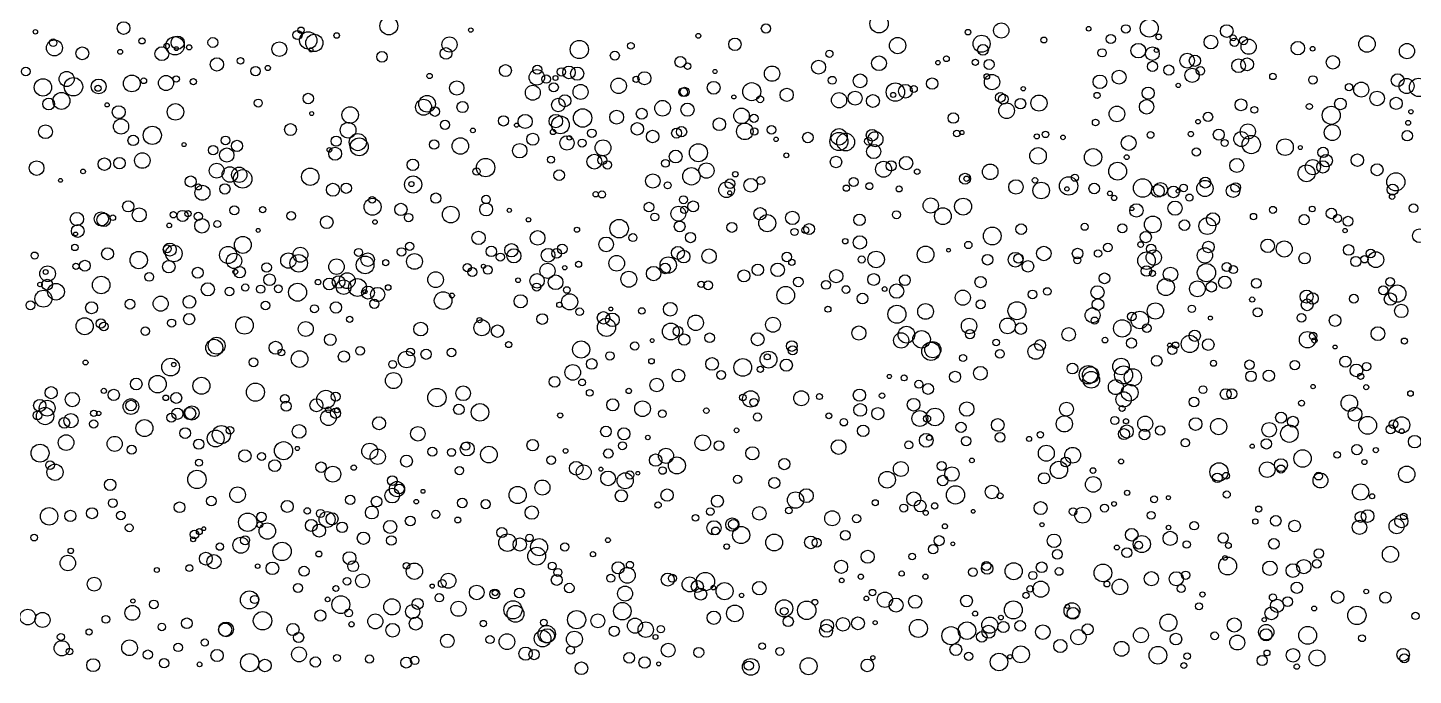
# Model space of a CAD drawing. Extents: x -296 to 296, y -196 to 196.
# Drawn here: x -171.9 to -59.8, y -195.5 to -143.1 of the extents above; entities that cross this region are included whole.
import ezdxf

# ---------------------------------------------------------------- set-up
doc = ezdxf.new("R2010")
doc.units = 0

msp = doc.modelspace()

# ---------------------------------------------------------------- linework, layer by layer
at = {"layer": 'VIA'}
for centre, radius in [((-142.6775, -142.9788), 0.7254), ((-103.0073, -142.7987), 0.7457), ((-171.2714, -143.4583), 0.1771), ((-164.1423, -143.1597), 0.5114), ((-150.0692, -143.7096), 0.3709), ((-149.7797, -143.3291), 0.2576), ((-149.2, -144.1522), 0.7015), ((-136.0451, -143.316), 0.1804), ((-112.1613, -143.1919), 0.3763), ((-95.809, -143.486), 0.2207), ((-93.1208, -143.3547), 0.616), ((-86.0534, -143.2085), 0.1842), ((-83.0423, -143.2274), 0.3435), ((-81.1464, -143.1637), 0.7274), ((-74.8739, -143.3953), 0.5153), ((-169.7381, -144.7586), 0.6492), ((-169.8391, -144.3413), 0.3043), ((-162.6436, -144.1944), 0.2492), ((-160.6559, -144.6141), 0.2158), ((-159.9716, -144.5898), 0.7412), ((-159.7644, -144.3344), 0.5339), ((-158.8363, -144.7148), 0.2072), ((-156.9161, -144.3233), 0.3995), ((-151.536, -144.8648), 0.5949), ((-148.7079, -144.3564), 0.6979), ((-146.8952, -143.7583), 0.2239), ((-137.7688, -144.4879), 0.6136), ((-127.2582, -144.892), 0.7376), ((-123.0836, -144.5876), 0.2692), ((-117.6334, -143.7811), 0.1942), ((-114.6715, -144.4707), 0.4995), ((-101.5099, -144.5682), 0.6611), ((-94.713, -144.4204), 0.6867), ((-94.6002, -144.9162), 0.4345), ((-89.67, -144.1189), 0.2396), ((-84.2635, -144.0375), 0.375), ((-82.0357, -144.9823), 0.5917), ((-80.3851, -143.8695), 0.2265), ((-76.1617, -144.2886), 0.5536), ((-74.3569, -143.9463), 0.2466), ((-74.2541, -144.3034), 0.3404), ((-73.5237, -144.1685), 0.3311), ((-73.1048, -144.6666), 0.6129), ((-69.1212, -144.7805), 0.5446), ((-63.5289, -144.4463), 0.6702), ((-60.2928, -145.017), 0.616), ((-167.4804, -145.1951), 0.5212), ((-164.4154, -145.0823), 0.1962), ((-161.0381, -145.2309), 0.5613), ((-159.8719, -144.8174), 0.157), ((-156.5865, -146.0967), 0.5355), ((-154.6695, -145.8105), 0.2671), ((-148.9815, -144.9149), 0.1667), ((-143.232, -145.4808), 0.4285), ((-138.0475, -145.2118), 0.4728), ((-124.3897, -145.3781), 0.3658), ((-119.0871, -145.8942), 0.4396), ((-107.0272, -145.2379), 0.2882), ((-103.0139, -146.0028), 0.5992), ((-97.563, -145.636), 0.2335), ((-95.2153, -145.9265), 0.2499), ((-94.1028, -146.0993), 0.4018), ((-84.9603, -145.1577), 0.3335), ((-80.89, -145.231), 0.5489), ((-80.5609, -144.9505), 0.1796), ((-78.0809, -145.7944), 0.5971), ((-77.4545, -145.8022), 0.4543), ((-73.9214, -146.2064), 0.5545), ((-73.227, -146.0859), 0.5165), ((-67.9265, -144.8282), 0.1905), ((-66.2873, -145.9255), 0.5452), ((-172.0544, -146.6731), 0.3572), ((-168.748, -147.2752), 0.6114), ((-153.4562, -146.6355), 0.3813), ((-152.473, -146.3845), 0.2101), ((-139.3784, -147.0349), 0.2132), ((-133.2418, -146.5987), 0.4846), ((-130.7027, -147.1454), 0.6276), ((-130.6549, -146.5198), 0.3698), ((-128.7167, -146.7008), 0.3385), ((-128.0987, -146.7446), 0.508), ((-127.4396, -146.8433), 0.5331), ((-121.9974, -147.2172), 0.5319), ((-118.4998, -146.2416), 0.2619), ((-116.2845, -146.6683), 0.1665), ((-111.6692, -146.8443), 0.6194), ((-107.9009, -146.325), 0.564), ((-98.2492, -145.9555), 0.1765), ((-94.2895, -147.0717), 0.2264), ((-83.5903, -147.1328), 0.5641), ((-80.8861, -146.2549), 0.4082), ((-79.5639, -146.5518), 0.411), ((-77.6761, -146.9788), 0.5792), ((-77.0099, -146.6169), 0.3455), ((-71.143, -147.0734), 0.2556), ((-61.0492, -147.374), 0.5187), ((-170.663, -147.9559), 0.7008), ((-168.1978, -147.9021), 0.748), ((-166.1538, -147.8801), 0.5992), ((-166.2081, -148.0267), 0.2462), ((-163.4691, -147.6343), 0.6793), ((-162.5083, -147.416), 0.2313), ((-160.7057, -147.6037), 0.6101), ((-159.8839, -147.2775), 0.2569), ((-158.495, -147.4912), 0.2529), ((-137.1798, -148.0034), 0.5772), ((-131.026, -148.3896), 0.6051), ((-129.9451, -147.2819), 0.3394), ((-129.332, -147.946), 0.3712), ((-129.1878, -147.1986), 0.1967), ((-127.165, -148.3237), 0.6069), ((-124.081, -147.8288), 0.6261), ((-122.6693, -147.305), 0.2467), ((-118.8706, -148.3312), 0.3518), ((-118.742, -148.3154), 0.3658), ((-116.3893, -147.9855), 0.5198), ((-113.3091, -148.3006), 0.7304), ((-106.7945, -147.3831), 0.3212), ((-104.5461, -147.4309), 0.559), ((-101.6907, -148.3384), 0.7446), ((-100.8768, -148.2681), 0.5583), ((-100.1947, -148.0841), 0.2801), ((-98.7147, -147.6519), 0.4603), ((-93.8692, -147.5247), 0.6199), ((-91.3443, -148.0681), 0.1737), ((-85.1397, -147.5036), 0.55), ((-81.2309, -148.4263), 0.4902), ((-78.7978, -147.7967), 0.1719), ((-67.9049, -147.3491), 0.333), ((-64.9826, -147.9386), 0.2943), ((-63.992, -148.1364), 0.6083), ((-60.3233, -147.8443), 0.609), ((-59.3513, -147.9544), 0.7441), ((-170.199, -149.298), 0.4802), ((-169.1661, -149.0508), 0.6896), ((-153.2443, -149.223), 0.3212), ((-149.1961, -148.8592), 0.425), ((-139.8694, -149.5591), 0.6489), ((-139.5832, -149.284), 0.6749), ((-136.7151, -149.5503), 0.4485), ((-128.9634, -149.3798), 0.542), ((-128.4331, -149.0396), 0.4812), ((-120.5273, -149.6397), 0.6329), ((-114.7604, -148.7243), 0.1658), ((-112.6302, -148.9116), 0.2809), ((-110.4833, -148.5572), 0.5366), ((-106.2463, -148.9946), 0.6156), ((-104.9525, -148.8302), 0.5681), ((-103.5071, -149.0569), 0.5206), ((-101.8687, -148.5702), 0.2046), ((-93.1958, -148.771), 0.3956), ((-92.951, -148.9107), 0.4006), ((-91.5667, -149.2749), 0.4242), ((-90.07, -149.2254), 0.6517), ((-85.3662, -148.6109), 0.248), ((-81.3575, -149.5263), 0.5865), ((-73.7272, -149.3658), 0.4793), ((-65.6796, -149.2938), 0.4702), ((-62.711, -148.8481), 0.5901), ((-61.1713, -149.2481), 0.4942), ((-165.4737, -149.3705), 0.1682), ((-164.5307, -149.9589), 0.5225), ((-159.9449, -149.9386), 0.6681), ((-148.9205, -150.0745), 0.1559), ((-145.8054, -150.1855), 0.6662), ((-138.9477, -149.9153), 0.3835), ((-131.646, -150.7098), 0.5722), ((-129.1604, -150.6834), 0.5473), ((-126.9953, -150.4316), 0.7446), ((-124.245, -150.3676), 0.5608), ((-122.2145, -150.0925), 0.4427), ((-118.5162, -149.7617), 0.5334), ((-114.1387, -150.2619), 0.6293), ((-113.1339, -150.4629), 0.3324), ((-96.9994, -150.434), 0.4209), ((-92.6879, -149.8428), 0.6367), ((-83.7605, -150.1022), 0.6321), ((-76.3918, -150.3437), 0.3792), ((-72.6432, -149.7669), 0.2704), ((-68.1922, -149.5034), 0.246), ((-66.4201, -150.2146), 0.7323), ((-59.9748, -149.9252), 0.1785), ((-170.4536, -151.5432), 0.5612), ((-164.3458, -151.1155), 0.6171), ((-161.8191, -151.8336), 0.7372), ((-150.6337, -151.37), 0.4804), ((-145.9718, -151.4203), 0.6359), ((-138.1264, -150.9835), 0.3718), ((-135.8765, -151.4409), 0.1933), ((-133.3963, -150.6705), 0.4148), ((-132.346, -151.0109), 0.1634), ((-129.394, -151.5617), 0.2147), ((-128.7924, -150.9879), 0.7194), ((-126.2502, -151.6641), 0.3404), ((-122.5724, -151.3059), 0.5033), ((-119.3937, -151.6589), 0.4007), ((-118.9912, -151.5394), 0.4178), ((-115.9396, -150.9385), 0.5062), ((-113.8713, -151.5132), 0.6725), ((-113.1026, -151.5235), 0.2954), ((-111.7031, -151.391), 0.3479), ((-106.2454, -151.9579), 0.6649), ((-103.5713, -151.8234), 0.4711), ((-85.4834, -150.7892), 0.2678), ((-77.194, -150.7274), 0.1858), ((-75.5178, -151.7802), 0.4436), ((-73.1675, -151.5256), 0.6114), ((-66.3352, -151.6133), 0.6459), ((-60.1947, -150.8218), 0.1978), ((-163.3625, -152.2437), 0.4246), ((-159.2436, -152.5857), 0.1635), ((-155.8938, -152.243), 0.3528), ((-154.9608, -152.6927), 0.4532), ((-146.9321, -152.3132), 0.4106), ((-145.1828, -152.3826), 0.6935), ((-145.0735, -152.7639), 0.726), ((-139.016, -152.5823), 0.3815), ((-136.8909, -152.7002), 0.6696), ((-131.0284, -152.1479), 0.4832), ((-128.261, -152.4516), 0.5839), ((-128.0701, -152.0332), 0.1838), ((-127.0367, -152.4606), 0.3198), ((-125.3469, -152.8421), 0.6402), ((-121.3316, -151.9326), 0.504), ((-111.3423, -152.1561), 0.1788), ((-108.7676, -152.0138), 0.4239), ((-106.2571, -152.3342), 0.7339), ((-105.7102, -152.3767), 0.7205), ((-103.8713, -152.3151), 0.3106), ((-103.3038, -152.1502), 0.6076), ((-96.7106, -151.6827), 0.2665), ((-96.3096, -151.6083), 0.1719), ((-90.246, -151.9207), 0.2008), ((-89.5361, -151.7583), 0.2636), ((-88.1267, -151.9994), 0.1874), ((-82.8082, -152.4585), 0.5993), ((-81.0365, -151.8055), 0.2696), ((-77.7803, -151.7291), 0.2166), ((-75.0402, -152.451), 0.2855), ((-73.7062, -152.1367), 0.6019), ((-72.894, -152.5813), 0.7387), ((-70.1595, -152.7941), 0.6714), ((-60.2698, -151.8655), 0.4237), ((-162.6228, -153.8766), 0.6282), ((-156.8938, -153.0358), 0.3835), ((-155.7883, -153.4343), 0.5769), ((-147.4877, -153.0113), 0.1885), ((-147.0203, -153.3236), 0.5218), ((-132.0895, -153.0782), 0.5849), ((-129.556, -153.8055), 0.281), ((-126.0437, -153.9624), 0.5987), ((-125.4063, -153.8439), 0.3669), ((-119.4665, -153.5518), 0.5195), ((-117.627, -153.2403), 0.7295), ((-110.5138, -153.4533), 0.1977), ((-106.4935, -153.9924), 0.4673), ((-103.4413, -153.1416), 0.5755), ((-100.8217, -154.0782), 0.5355), ((-90.1453, -153.4974), 0.6698), ((-85.6918, -153.6134), 0.7036), ((-82.9717, -153.6031), 0.1925), ((-77.3411, -153.1792), 0.333), ((-68.9215, -152.8215), 0.1592), ((-67.0825, -153.2146), 0.4213), ((-66.8256, -153.8876), 0.5013), ((-64.3039, -153.8467), 0.5051), ((-171.1785, -154.4909), 0.5922), ((-167.4203, -154.7575), 0.1895), ((-165.6934, -154.17), 0.5063), ((-164.4663, -154.0887), 0.4657), ((-156.6106, -154.7), 0.5995), ((-155.5379, -155.0076), 0.6249), ((-154.7839, -155.0297), 0.6215), ((-154.5022, -155.3598), 0.7471), ((-149.0359, -155.186), 0.6996), ((-140.7327, -154.218), 0.4627), ((-135.5734, -154.7617), 0.2961), ((-134.8515, -154.4429), 0.7445), ((-128.8972, -155.0636), 0.4302), ((-124.991, -154.2275), 0.3335), ((-120.2952, -154.1037), 0.3141), ((-118.1916, -155.1488), 0.7067), ((-116.9811, -154.6849), 0.6187), ((-102.6457, -154.5828), 0.6437), ((-102.032, -154.3073), 0.4061), ((-99.9248, -154.7773), 0.2245), ((-94.0157, -154.7888), 0.63), ((-83.7046, -154.7378), 0.7224), ((-74.0642, -154.2747), 0.5692), ((-68.4164, -154.9081), 0.6837), ((-67.9098, -154.4109), 0.617), ((-67.0905, -154.3949), 0.495), ((-62.7115, -154.615), 0.4852), ((-169.2441, -155.482), 0.1524), ((-158.7095, -155.5733), 0.4475), ((-158.0821, -156.0057), 0.2511), ((-155.9442, -156.1721), 0.4166), ((-147.196, -156.2386), 0.5256), ((-146.1171, -156.1157), 0.4177), ((-140.7109, -155.8145), 0.6984), ((-140.8523, -155.7819), 0.207), ((-121.3147, -155.5286), 0.5807), ((-120.1152, -155.8806), 0.2711), ((-115.349, -156.2428), 0.6322), ((-115.0705, -155.7538), 0.3904), ((-114.6407, -154.9812), 0.2219), ((-113.3869, -155.8762), 0.5546), ((-112.5778, -155.5016), 0.324), ((-105.0699, -155.6161), 0.359), ((-103.7915, -155.9483), 0.2826), ((-96.0551, -155.3499), 0.4406), ((-95.9269, -155.3491), 0.2173), ((-91.9318, -156.0113), 0.5866), ((-90.3915, -155.4717), 0.2211), ((-89.8902, -156.2995), 0.669), ((-87.6717, -155.9312), 0.7448), ((-87.1599, -155.2685), 0.2878), ((-85.599, -156.1356), 0.4289), ((-81.6819, -156.0977), 0.75), ((-80.4504, -156.3358), 0.5165), ((-80.2332, -156.2191), 0.5632), ((-78.3711, -156.0946), 0.3046), ((-76.6423, -156.1365), 0.6596), ((-76.6132, -155.6581), 0.4404), ((-74.3698, -156.3262), 0.5406), ((-74.1548, -156.0499), 0.3837), ((-61.1899, -155.6019), 0.737), ((-61.4512, -156.2238), 0.446), ((-157.7622, -156.481), 0.6089), ((-143.9918, -157.6129), 0.6845), ((-144.0316, -157.0581), 0.2685), ((-138.8723, -156.9122), 0.4126), ((-134.8103, -157.0214), 0.3403), ((-125.9404, -156.6083), 0.2153), ((-125.4282, -156.6201), 0.2848), ((-118.8342, -157.047), 0.325), ((-115.0933, -156.4912), 0.1657), ((-105.6619, -156.1088), 0.2536), ((-101.385, -156.1765), 0.2418), ((-98.8277, -157.5155), 0.6157), ((-96.2103, -157.6028), 0.6828), ((-87.8073, -156.1728), 0.1723), ((-84.3298, -156.5339), 0.1904), ((-83.9851, -156.9012), 0.2113), ((-79.1856, -156.4148), 0.4709), ((-78.8133, -156.349), 0.1608), ((-77.8967, -156.8707), 0.2858), ((-61.4977, -156.8042), 0.2154), ((-167.9168, -158.6067), 0.5397), ((-165.9443, -158.5985), 0.5707), ((-163.7628, -157.5851), 0.454), ((-162.8728, -158.2751), 0.5671), ((-160.1098, -158.2595), 0.2607), ((-159.3654, -158.3626), 0.4579), ((-158.9251, -158.1685), 0.2526), ((-158.0918, -158.3906), 0.3372), ((-155.1789, -157.9018), 0.375), ((-152.8776, -157.8482), 0.2541), ((-150.5793, -158.3546), 0.3445), ((-141.6989, -157.8302), 0.4933), ((-137.6676, -158.243), 0.6739), ((-134.7999, -157.8347), 0.5209), ((-132.9296, -157.9091), 0.1674), ((-121.6294, -157.6463), 0.39), ((-119.2536, -158.1781), 0.602), ((-118.774, -157.8642), 0.2861), ((-118.0463, -157.5846), 0.436), ((-112.6393, -158.1778), 0.498), ((-110.0225, -158.515), 0.5452), ((-101.5989, -158.2568), 0.3239), ((-97.8434, -158.3787), 0.6804), ((-82.1867, -157.914), 0.5443), ((-82.5456, -157.7783), 0.1517), ((-79.0555, -157.7331), 0.5753), ((-71.1352, -157.8667), 0.2814), ((-67.9576, -157.795), 0.2322), ((-66.4096, -158.159), 0.424), ((-59.768, -157.7405), 0.3517), ((-167.8471, -159.5775), 0.5176), ((-165.7473, -158.6742), 0.5442), ((-165.0087, -158.5032), 0.2225), ((-160.4497, -159.1209), 0.1909), ((-157.8022, -159.1545), 0.5852), ((-156.5591, -159.0164), 0.2827), ((-147.7044, -158.8649), 0.5114), ((-143.7951, -158.848), 0.1821), ((-141.0784, -158.4883), 0.3383), ((-131.3796, -158.6676), 0.18), ((-124.04, -159.3875), 0.7464), ((-121.1628, -158.4433), 0.3208), ((-119.143, -159.2039), 0.4356), ((-114.9162, -159.2828), 0.406), ((-112.0577, -158.9407), 0.6908), ((-108.6692, -159.4177), 0.439), ((-104.5952, -158.6809), 0.4629), ((-91.5107, -159.4275), 0.4294), ((-86.3714, -159.2391), 0.2829), ((-83.328, -159.3639), 0.373), ((-80.8618, -159.045), 0.6773), ((-78.3005, -159.1043), 0.4251), ((-76.4444, -159.1754), 0.6824), ((-75.9934, -158.6351), 0.5336), ((-72.7111, -158.4057), 0.2553), ((-68.6109, -158.6601), 0.4153), ((-65.9094, -158.5621), 0.3253), ((-65.062, -158.7875), 0.399), ((-168.0184, -159.8185), 0.1537), ((-154.4896, -160.7053), 0.6848), ((-153.2499, -159.5282), 0.1603), ((-135.4121, -160.1339), 0.5384), ((-130.6347, -160.135), 0.5932), ((-127.453, -159.4732), 0.2073), ((-125.0904, -160.6613), 0.594), ((-122.9233, -160.1144), 0.3229), ((-118.2668, -160.1104), 0.4142), ((-109.8513, -159.6533), 0.2879), ((-108.9781, -159.5057), 0.2816), ((-105.7449, -160.4017), 0.2213), ((-104.5589, -160.5004), 0.5424), ((-93.8488, -159.9805), 0.7192), ((-81.4345, -160.0651), 0.4601), ((-71.5599, -160.7775), 0.5449), ((-65.3061, -159.5422), 0.1752), ((-59.2814, -159.9593), 0.5519), ((-171.3403, -161.5621), 0.2841), ((-168.0806, -160.9106), 0.257), ((-165.4334, -161.414), 0.4861), ((-162.9148, -161.9333), 0.7012), ((-160.4035, -161.0792), 0.5243), ((-160.601, -161.0185), 0.3137), ((-160.0717, -161.3981), 0.6678), ((-155.6825, -161.522), 0.6946), ((-155.1989, -161.9971), 0.6206), ((-150.8051, -161.9705), 0.6198), ((-149.8364, -161.4963), 0.6048), ((-145.1246, -161.3156), 0.3235), ((-144.3878, -161.8944), 0.5423), ((-141.6559, -161.273), 0.3448), ((-140.9869, -160.8208), 0.3346), ((-140.6044, -162.038), 0.6398), ((-134.3851, -161.2268), 0.4251), ((-133.6519, -161.6911), 0.3286), ((-132.7588, -161.1313), 0.5409), ((-132.5593, -161.5865), 0.5725), ((-129.7881, -161.5349), 0.5538), ((-129.0928, -161.3843), 0.3902), ((-128.6473, -161.0246), 0.3946), ((-119.2807, -161.3548), 0.5277), ((-118.827, -161.6487), 0.5091), ((-116.7684, -161.6149), 0.5867), ((-110.4693, -161.6784), 0.3865), ((-103.2488, -161.8782), 0.6664), ((-99.2421, -161.4745), 0.6773), ((-97.3876, -161.1361), 0.1508), ((-95.7866, -160.709), 0.2945), ((-91.9716, -161.898), 0.5923), ((-91.7266, -161.8029), 0.38), ((-89.6777, -161.3955), 0.5862), ((-86.9439, -161.4035), 0.427), ((-85.2922, -161.4049), 0.2977), ((-84.4867, -160.9159), 0.3518), ((-81.3654, -161.9756), 0.7075), ((-81.8449, -160.6754), 0.2273), ((-80.7809, -161.7236), 0.6171), ((-80.9944, -161.0303), 0.379), ((-76.6462, -161.554), 0.6221), ((-76.3615, -160.8693), 0.4644), ((-70.2222, -161.0324), 0.6486), ((-68.5722, -161.7836), 0.4597), ((-65.0128, -161.1102), 0.4278), ((-63.2276, -161.4), 0.3568), ((-62.8087, -161.8981), 0.6387), ((-170.2893, -163.0317), 0.6313), ((-167.9926, -162.4389), 0.2486), ((-167.2719, -162.3851), 0.4399), ((-160.482, -162.4631), 0.507), ((-158.1403, -162.9492), 0.4393), ((-154.7501, -162.9113), 0.4644), ((-152.5667, -162.5273), 0.386), ((-149.9718, -162.1926), 0.7043), ((-146.9116, -162.4652), 0.6243), ((-144.5933, -162.3245), 0.716), ((-142.9287, -162.1394), 0.2467), ((-136.3269, -162.5454), 0.3372), ((-135.9179, -162.9048), 0.3651), ((-135.0204, -162.4294), 0.1672), ((-134.6666, -162.7306), 0.3502), ((-129.8345, -162.8049), 0.6126), ((-128.4453, -162.5488), 0.1738), ((-127.3189, -162.2701), 0.2429), ((-124.2407, -162.1907), 0.6326), ((-121.2547, -163.0222), 0.581), ((-120.3234, -162.6076), 0.4257), ((-120.0728, -162.3319), 0.6602), ((-112.8155, -162.722), 0.4606), ((-111.2135, -162.7196), 0.5507), ((-110.0695, -162.1039), 0.2522), ((-104.4166, -161.8821), 0.2869), ((-94.2287, -161.9013), 0.4296), ((-90.9629, -162.4334), 0.4653), ((-86.9607, -161.9453), 0.2864), ((-81.3701, -162.8157), 0.4245), ((-79.4274, -163.0811), 0.583), ((-76.5184, -162.9475), 0.7403), ((-74.8737, -162.485), 0.363), ((-74.3392, -162.699), 0.3267), ((-64.4364, -162.0387), 0.4111), ((-63.7333, -161.8671), 0.298), ((-170.3168, -163.9196), 0.4342), ((-170.4489, -162.8965), 0.1983), ((-165.9532, -163.9467), 0.7062), ((-162.0599, -163.2971), 0.3494), ((-155.0981, -162.8842), 0.2003), ((-152.3269, -163.5222), 0.4708), ((-148.4027, -163.7134), 0.2225), ((-147.4959, -163.8615), 0.4761), ((-146.7436, -163.7089), 0.5064), ((-146.3292, -164.1226), 0.5984), ((-146.0424, -163.5975), 0.6443), ((-145.2121, -164.1448), 0.7228), ((-138.8916, -163.516), 0.6356), ((-132.2148, -163.568), 0.1895), ((-130.6853, -163.6094), 0.585), ((-129.1796, -163.7287), 0.592), ((-123.2552, -163.4786), 0.6437), ((-117.4084, -163.8926), 0.2632), ((-116.8342, -163.9718), 0.3535), ((-113.9412, -163.2055), 0.4833), ((-109.5423, -163.703), 0.3815), ((-107.3068, -163.9373), 0.3593), ((-106.4734, -163.235), 0.5371), ((-103.4414, -163.5011), 0.4788), ((-100.9157, -163.5597), 0.4351), ((-94.7973, -163.7104), 0.4542), ((-84.7702, -163.4045), 0.4347), ((-80.8848, -163.0108), 0.2449), ((-79.8012, -164.1166), 0.6881), ((-77.2496, -164.257), 0.6365), ((-76.1195, -164.0927), 0.4209), ((-75.0332, -163.729), 0.5087), ((-72.4869, -163.8151), 0.3929), ((-61.6539, -163.6948), 0.3542), ((-170.6295, -165.0526), 0.6857), ((-170.9002, -163.9066), 0.1818), ((-169.6083, -164.492), 0.6747), ((-158.8115, -165.3106), 0.514), ((-157.3206, -164.2974), 0.5333), ((-155.5745, -164.472), 0.3555), ((-154.2902, -164.1539), 0.2913), ((-153.0481, -164.2807), 0.3317), ((-151.6162, -164.2542), 0.3149), ((-150.0654, -164.5279), 0.7301), ((-144.3634, -164.56), 0.5255), ((-144.596, -164.4837), 0.1607), ((-143.578, -164.7181), 0.5784), ((-142.7274, -164.1485), 0.2234), ((-138.2819, -165.21), 0.7135), ((-137.5713, -164.7976), 0.1962), ((-132.011, -165.2669), 0.535), ((-130.7153, -164.1178), 0.3298), ((-128.0466, -165.3082), 0.6505), ((-128.2804, -164.3525), 0.2672), ((-110.5652, -164.7785), 0.7155), ((-105.6808, -164.3117), 0.3099), ((-104.3506, -165.0423), 0.4351), ((-102.5611, -164.2721), 0.1925), ((-101.5909, -164.4424), 0.5786), ((-96.2318, -164.9715), 0.6089), ((-90.599, -164.7073), 0.353), ((-89.3954, -164.4691), 0.3065), ((-85.3393, -164.539), 0.5328), ((-68.4191, -164.8881), 0.5288), ((-67.9325, -165.038), 0.4609), ((-64.5938, -165.0564), 0.3565), ((-62.2091, -164.3778), 0.3693), ((-61.6329, -165.0864), 0.498), ((-61.0779, -164.6383), 0.7002), ((-171.6786, -165.5916), 0.3556), ((-166.7294, -165.7914), 0.4835), ((-163.6232, -165.4987), 0.3969), ((-161.1371, -165.4572), 0.6092), ((-152.6621, -165.6124), 0.3522), ((-148.6974, -165.8735), 0.3223), ((-146.9566, -165.759), 0.463), ((-143.8504, -165.4663), 0.3763), ((-128.8728, -165.5499), 0.2139), ((-127.2383, -166.1081), 0.3068), ((-124.711, -165.8867), 0.1574), ((-122.2027, -166.0474), 0.2639), ((-119.9058, -165.9094), 0.5532), ((-107.147, -165.9066), 0.243), ((-101.5634, -166.313), 0.7332), ((-99.2496, -166.0879), 0.635), ((-94.782, -165.5175), 0.3686), ((-91.8501, -166.0258), 0.7293), ((-85.7314, -166.3964), 0.603), ((-85.2916, -165.5276), 0.4712), ((-80.6514, -166.0503), 0.6591), ((-77.6985, -165.8814), 0.2955), ((-72.8194, -165.1254), 0.2083), ((-72.3671, -166.1541), 0.3674), ((-68.3684, -165.5515), 0.4733), ((-60.7513, -166.0472), 0.5408), ((-167.2882, -167.2845), 0.6902), ((-165.9784, -167.0632), 0.3808), ((-165.7437, -167.2991), 0.3493), ((-160.2531, -167.0324), 0.3275), ((-158.8333, -166.7076), 0.4532), ((-154.3564, -167.2154), 0.7102), ((-149.3959, -167.5088), 0.6039), ((-145.84, -166.7209), 0.2568), ((-140.0975, -167.5125), 0.5601), ((-135.1531, -167.4081), 0.6437), ((-135.3333, -166.7906), 0.2109), ((-130.2612, -166.7004), 0.4339), ((-125.3026, -166.5993), 0.5067), ((-125.0632, -167.3743), 0.7369), ((-124.5816, -166.7653), 0.5526), ((-119.8618, -167.708), 0.6831), ((-117.8465, -167.0049), 0.6294), ((-111.5931, -167.164), 0.6012), ((-95.726, -167.2629), 0.6252), ((-92.6072, -167.2535), 0.6334), ((-91.539, -167.4767), 0.469), ((-85.5597, -166.83), 0.2936), ((-83.3363, -167.4556), 0.7031), ((-82.5589, -166.4902), 0.3442), ((-81.9127, -166.7754), 0.7093), ((-76.1978, -166.621), 0.1649), ((-68.8353, -166.6035), 0.3559), ((-66.1081, -166.8221), 0.4754), ((-162.3806, -167.6793), 0.3426), ((-147.4148, -168.3741), 0.4666), ((-133.8801, -167.686), 0.5032), ((-119.2847, -167.6968), 0.3969), ((-118.7784, -168.3591), 0.4543), ((-116.7164, -168.2199), 0.3926), ((-112.8327, -168.3411), 0.5257), ((-104.6434, -167.8319), 0.5732), ((-101.223, -168.4299), 0.615), ((-100.7958, -167.9675), 0.6777), ((-99.5685, -168.341), 0.7091), ((-95.6539, -167.9237), 0.372), ((-87.6661, -167.944), 0.5457), ((-84.7255, -168.4013), 0.2313), ((-81.3351, -167.4389), 0.3497), ((-77.8645, -168.7154), 0.6987), ((-77.4668, -168.0567), 0.454), ((-68.342, -168.3767), 0.6601), ((-67.8842, -168.0804), 0.3046), ((-62.6451, -167.8847), 0.5565), ((-156.8049, -169.0313), 0.6891), ((-156.6073, -168.857), 0.6823), ((-151.835, -169.0236), 0.5275), ((-151.37, -169.4111), 0.2746), ((-149.8983, -169.9394), 0.6738), ((-146.3109, -169.7423), 0.455), ((-145.0078, -169.2769), 0.3524), ((-140.9238, -169.3684), 0.3196), ((-139.6622, -169.5528), 0.4134), ((-137.6003, -169.4137), 0.3516), ((-132.9808, -168.7646), 0.2504), ((-127.1193, -169.1668), 0.6962), ((-122.7747, -168.8864), 0.3346), ((-121.3726, -168.4438), 0.1559), ((-110.0729, -168.8856), 0.4306), ((-110.0051, -169.2271), 0.3703), ((-98.8155, -169.3177), 0.738), ((-98.6617, -169.1788), 0.6521), ((-93.5318, -168.6017), 0.2715), ((-93.2254, -169.5135), 0.3494), ((-90.3291, -169.3316), 0.6293), ((-89.9784, -168.8136), 0.4449), ((-82.5899, -168.6429), 0.4107), ((-79.4981, -168.8167), 0.1696), ((-79.2894, -169.2057), 0.3634), ((-79.0141, -168.822), 0.2609), ((-76.3711, -168.7712), 0.4654), ((-67.7741, -168.4317), 0.2117), ((-66.1103, -168.9663), 0.1573), ((-60.4992, -168.4848), 0.2445), ((-167.2153, -170.2189), 0.1969), ((-160.3347, -170.5906), 0.7176), ((-160.0792, -170.3842), 0.1792), ((-153.623, -170.2034), 0.3538), ((-142.3646, -170.3705), 0.3182), ((-141.2417, -169.9773), 0.6721), ((-127.7961, -171.0192), 0.6348), ((-126.2584, -170.3351), 0.4285), ((-124.7859, -169.6889), 0.3408), ((-121.4243, -170.1143), 0.2225), ((-116.5184, -170.3344), 0.5086), ((-114.0353, -170.6181), 0.7148), ((-111.958, -169.9824), 0.6819), ((-112.0509, -169.764), 0.2421), ((-110.5122, -170.429), 0.4891), ((-96.2121, -169.8565), 0.2879), ((-87.3599, -170.7048), 0.4372), ((-83.4318, -170.5407), 0.6693), ((-80.5413, -170.0846), 0.4304), ((-75.9478, -170.2782), 0.2438), ((-73.0394, -170.3947), 0.3812), ((-69.3737, -170.4278), 0.3759), ((-65.2713, -170.1522), 0.4501), ((-64.3891, -170.8631), 0.5127), ((-63.5605, -170.5461), 0.3355), ((-163.1182, -171.9579), 0.4749), ((-161.3884, -171.9697), 0.7045), ((-157.8396, -172.0972), 0.6882), ((-142.2983, -171.6816), 0.6529), ((-129.265, -171.7799), 0.4377), ((-120.9999, -172.0459), 0.5473), ((-119.246, -171.2751), 0.5132), ((-115.7841, -171.2234), 0.3585), ((-112.6089, -170.7722), 0.2512), ((-102.1819, -171.3466), 0.1694), ((-100.9823, -171.4636), 0.2424), ((-96.8571, -171.3752), 0.448), ((-94.812, -171.0882), 0.5563), ((-86.0725, -171.2058), 0.7404), ((-85.895, -171.2239), 0.6604), ((-85.836, -171.6165), 0.6751), ((-83.2251, -171.2248), 0.7315), ((-82.4694, -171.4216), 0.6944), ((-72.9118, -171.3334), 0.4274), ((-71.4721, -171.286), 0.4611), ((-64.0409, -171.3449), 0.2488), ((-170.0035, -172.6613), 0.4886), ((-168.2905, -173.2149), 0.5776), ((-165.7342, -172.5151), 0.209), ((-164.9325, -172.8361), 0.4546), ((-159.8779, -173.0829), 0.4452), ((-153.4699, -172.6182), 0.7336), ((-147.771, -173.2104), 0.7404), ((-146.9735, -172.9772), 0.3615), ((-138.7881, -173.0582), 0.7458), ((-136.6627, -172.7063), 0.5992), ((-127.038, -171.8304), 0.2732), ((-126.4232, -172.6691), 0.2714), ((-123.2573, -172.5189), 0.2193), ((-113.3951, -173.1679), 0.6639), ((-109.3064, -173.1089), 0.6036), ((-104.5996, -172.8588), 0.4953), ((-99.7879, -171.9811), 0.3231), ((-99.0378, -172.3585), 0.4392), ((-83.8466, -172.2109), 0.6081), ((-83.2223, -173.2034), 0.623), ((-82.7284, -172.6578), 0.6789), ((-76.7972, -172.4168), 0.3066), ((-74.9573, -172.7798), 0.4432), ((-74.4723, -172.755), 0.409), ((-67.8896, -172.1639), 0.1766), ((-63.5907, -172.2139), 0.2044), ((-60.0111, -172.7274), 0.2245), ((-170.9256, -173.6994), 0.4955), ((-170.3199, -173.9147), 0.6421), ((-163.545, -173.7846), 0.6282), ((-163.5353, -173.7034), 0.4276), ((-160.725, -173.0773), 0.2262), ((-158.6055, -174.3004), 0.5742), ((-151.0941, -173.1501), 0.3456), ((-150.9777, -173.7604), 0.4088), ((-148.5331, -173.6791), 0.5281), ((-137.0093, -174.0134), 0.4255), ((-135.3006, -174.2476), 0.7073), ((-124.5595, -173.6438), 0.4858), ((-122.1484, -173.9565), 0.6347), ((-114.0395, -173.0574), 0.2652), ((-113.1402, -173.4463), 0.323), ((-107.8357, -172.9776), 0.239), ((-104.537, -174.0554), 0.5147), ((-102.764, -172.9025), 0.2248), ((-100.2164, -173.6331), 0.51), ((-95.9127, -173.9873), 0.5821), ((-87.8391, -173.9971), 0.5651), ((-83.3445, -173.9331), 0.2372), ((-77.5327, -173.4069), 0.3957), ((-68.821, -173.503), 0.2387), ((-64.955, -173.5064), 0.6675), ((-171.114, -174.4972), 0.3537), ((-170.4891, -174.5502), 0.6991), ((-168.9326, -175.098), 0.4331), ((-168.4001, -174.9175), 0.5759), ((-166.5574, -175.1902), 0.3359), ((-166.5523, -174.335), 0.2562), ((-166.1536, -174.3358), 0.1754), ((-162.4526, -175.529), 0.6856), ((-160.2762, -174.6811), 0.3593), ((-159.7893, -174.3613), 0.4567), ((-158.7921, -174.3484), 0.492), ((-147.5675, -174.6895), 0.6313), ((-147.569, -174.045), 0.2302), ((-146.9939, -174.329), 0.4124), ((-146.8651, -174.0783), 0.2089), ((-143.466, -175.1337), 0.5203), ((-128.8151, -174.498), 0.2067), ((-120.5448, -174.3636), 0.3085), ((-116.9843, -174.1148), 0.2232), ((-112.8422, -174.6289), 0.3307), ((-107.0721, -174.5327), 0.231), ((-105.8637, -175.0534), 0.3009), ((-103.108, -174.3541), 0.4919), ((-99.7098, -174.75), 0.6395), ((-99.1264, -174.7631), 0.2919), ((-98.4813, -174.6236), 0.7106), ((-93.4106, -175.2682), 0.5113), ((-88.0182, -175.1835), 0.6575), ((-83.9372, -174.9106), 0.3293), ((-83.0277, -174.9685), 0.2064), ((-81.4746, -175.1669), 0.6077), ((-77.3961, -175.2041), 0.5108), ((-75.5296, -175.3989), 0.6593), ((-70.4808, -174.6819), 0.4417), ((-69.5226, -175.0087), 0.4423), ((-64.4985, -174.3997), 0.5617), ((-63.4727, -175.3027), 0.7193), ((-61.3907, -175.2061), 0.3482), ((-60.7234, -175.2688), 0.661), ((-159.1544, -175.9322), 0.4348), ((-156.69, -176.3632), 0.6795), ((-156.225, -176.061), 0.7373), ((-155.5373, -175.6964), 0.306), ((-149.9371, -175.796), 0.5541), ((-140.3241, -175.9859), 0.5865), ((-125.1105, -175.8056), 0.4323), ((-123.6495, -175.9904), 0.4856), ((-114.5416, -175.7078), 0.1897), ((-104.2903, -175.7491), 0.4648), ((-99.1877, -176.5147), 0.5591), ((-96.3785, -175.464), 0.4112), ((-93.2137, -176.2684), 0.3914), ((-89.9607, -176.0625), 0.2604), ((-83.1953, -176.0136), 0.4471), ((-82.968, -175.8007), 0.5303), ((-81.5303, -176.0483), 0.4324), ((-80.2602, -175.7269), 0.3791), ((-71.4439, -175.6651), 0.5929), ((-69.8088, -175.9734), 0.7057), ((-61.6172, -175.6238), 0.3567), ((-60.7178, -175.7779), 0.1972), ((-170.9025, -177.5545), 0.7283), ((-168.7899, -176.6995), 0.6323), ((-164.8629, -176.8004), 0.6074), ((-163.4892, -177.2758), 0.3571), ((-158.057, -176.8214), 0.4125), ((-151.1957, -177.3553), 0.7345), ((-150.0794, -177.1728), 0.167), ((-144.2197, -177.4004), 0.6465), ((-139.1586, -177.4365), 0.3585), ((-136.3321, -177.2082), 0.5671), ((-136.4606, -176.9891), 0.3358), ((-134.5807, -177.672), 0.671), ((-131.0399, -176.9109), 0.4603), ((-123.7719, -176.955), 0.3172), ((-121.722, -176.2826), 0.1805), ((-117.2783, -176.7146), 0.6322), ((-115.9684, -176.948), 0.3948), ((-113.2605, -177.5639), 0.5329), ((-106.2819, -177.0639), 0.5964), ((-100.6089, -176.8847), 0.3217), ((-98.9536, -176.3109), 0.2183), ((-95.9714, -176.5732), 0.3795), ((-90.8682, -176.3992), 0.2043), ((-89.4731, -177.5616), 0.6457), ((-87.342, -177.7188), 0.6353), ((-78.2259, -176.7106), 0.3377), ((-72.8164, -176.9936), 0.1684), ((-71.6713, -176.8026), 0.4164), ((-64.3452, -177.2692), 0.4135), ((-62.8157, -177.3107), 0.209), ((-59.6687, -176.6181), 0.506), ((-170.0925, -178.5291), 0.351), ((-158.0465, -178.3243), 0.2825), ((-154.3202, -177.7803), 0.4968), ((-152.976, -177.8245), 0.3218), ((-151.9095, -178.5627), 0.4805), ((-143.5713, -177.8452), 0.6152), ((-141.2469, -178.1985), 0.4803), ((-137.6081, -177.4903), 0.319), ((-129.5468, -178.1262), 0.3512), ((-128.3772, -177.3725), 0.1902), ((-127.5091, -178.7697), 0.5531), ((-124.9164, -177.5857), 0.3784), ((-121.0882, -178.1185), 0.5015), ((-120.2513, -177.7656), 0.6119), ((-119.3714, -178.5517), 0.6884), ((-110.6747, -178.4397), 0.4504), ((-101.246, -178.8372), 0.6043), ((-97.9419, -178.59), 0.3655), ((-95.5002, -178.1443), 0.1895), ((-88.4539, -178.9102), 0.6993), ((-87.9071, -178.2632), 0.3965), ((-83.4275, -178.226), 0.2049), ((-71.6006, -178.8877), 0.6302), ((-70.4928, -178.5214), 0.5204), ((-68.739, -177.9855), 0.7037), ((-65.9462, -177.6963), 0.2699), ((-63.7355, -178.2735), 0.2021), ((-169.6901, -179.0992), 0.6575), ((-158.2025, -179.6828), 0.7435), ((-148.1613, -178.6906), 0.4238), ((-147.2032, -179.2522), 0.6417), ((-145.5137, -178.7242), 0.2181), ((-142.3993, -179.7747), 0.3978), ((-136.9631, -178.965), 0.3338), ((-126.9071, -179.1053), 0.6018), ((-125.518, -178.8492), 0.163), ((-124.9359, -179.597), 0.5931), ((-123.5534, -179.7865), 0.6504), ((-123.1759, -179.3202), 0.3325), ((-122.5308, -179.1808), 0.1512), ((-120.5304, -178.9593), 0.3059), ((-114.4579, -179.6754), 0.3317), ((-102.3551, -179.7034), 0.6743), ((-97.8573, -179.7689), 0.4244), ((-97.1148, -179.2427), 0.5833), ((-89.6568, -179.5882), 0.455), ((-85.7001, -178.9607), 0.2307), ((-75.5009, -179.0734), 0.7391), ((-75.6367, -179.5499), 0.3839), ((-74.9336, -179.3783), 0.2708), ((-70.4884, -178.8407), 0.3275), ((-67.2918, -179.7661), 0.6013), ((-67.4517, -179.411), 0.3137), ((-60.3131, -179.2661), 0.6647), ((-165.2217, -180.1128), 0.4616), ((-154.9157, -180.917), 0.6337), ((-142.4082, -180.9851), 0.597), ((-142.0147, -180.4619), 0.6173), ((-141.8222, -180.4532), 0.4009), ((-139.9128, -180.6427), 0.1541), ((-132.2541, -180.9434), 0.6972), ((-130.2488, -180.3366), 0.6069), ((-120.1576, -180.9473), 0.5011), ((-111.4835, -179.9586), 0.4424), ((-108.8954, -180.994), 0.5635), ((-96.8253, -180.9311), 0.7381), ((-93.8775, -180.6928), 0.5475), ((-85.678, -180.0874), 0.6316), ((-64.0454, -180.6954), 0.6556), ((-165.0183, -181.592), 0.3525), ((-159.6107, -181.9352), 0.4343), ((-157.039, -181.4284), 0.3839), ((-150.8939, -181.8657), 0.4869), ((-145.7941, -181.3423), 0.379), ((-143.6694, -181.4753), 0.4299), ((-140.4585, -181.4795), 0.186), ((-136.7381, -181.5858), 0.3883), ((-134.84, -181.6818), 0.3758), ((-123.8616, -181.0039), 0.4916), ((-120.8943, -181.7477), 0.2611), ((-116.093, -181.436), 0.487), ((-109.7678, -181.3463), 0.6616), ((-103.3169, -181.566), 0.244), ((-100.2034, -181.2673), 0.5705), ((-99.6796, -181.8275), 0.4778), ((-98.5119, -181.8235), 0.2572), ((-93.2108, -181.0055), 0.2405), ((-89.938, -182.0015), 0.5241), ((-83.9967, -181.6643), 0.1884), ((-82.9365, -180.7641), 0.2122), ((-80.7527, -181.2896), 0.2779), ((-79.5953, -181.162), 0.166), ((-74.8739, -180.9001), 0.2841), ((-63.1164, -181.0457), 0.2035), ((-170.1635, -182.6657), 0.7043), ((-168.4465, -182.629), 0.4564), ((-166.6883, -182.4124), 0.4469), ((-164.3657, -182.591), 0.3456), ((-154.0946, -183.1446), 0.7461), ((-152.985, -182.718), 0.3853), ((-149.2747, -182.2309), 0.2616), ((-148.2061, -182.4391), 0.3344), ((-147.6727, -182.918), 0.641), ((-147.2653, -182.8679), 0.4852), ((-144.0527, -182.3571), 0.5183), ((-140.9412, -183.0432), 0.4026), ((-138.8739, -182.5036), 0.3331), ((-137.1011, -182.9649), 0.2393), ((-131.1091, -182.3665), 0.5413), ((-117.8651, -182.7937), 0.2688), ((-116.6674, -182.2813), 0.3034), ((-112.692, -182.4312), 0.5474), ((-110.3066, -182.1923), 0.2694), ((-106.8019, -182.8249), 0.6087), ((-104.8235, -182.856), 0.3413), ((-101.0163, -181.9972), 0.3206), ((-99.227, -182.3864), 0.2021), ((-95.3856, -182.2629), 0.1505), ((-87.3052, -182.2818), 0.3094), ((-86.5381, -182.5721), 0.638), ((-84.7687, -181.9943), 0.3222), ((-80.9921, -182.5834), 0.3158), ((-72.2832, -182.0801), 0.246), ((-70.9098, -183.0253), 0.4305), ((-64.0439, -182.7191), 0.4355), ((-63.4792, -182.6446), 0.509), ((-60.7438, -183.0621), 0.5336), ((-60.5538, -182.6739), 0.259), ((-163.6848, -183.5965), 0.3171), ((-158.4042, -184.1303), 0.3513), ((-158.0126, -183.9021), 0.2399), ((-157.6494, -183.6675), 0.1503), ((-153.1186, -183.3541), 0.2337), ((-152.5077, -183.8586), 0.662), ((-148.9479, -183.405), 0.4848), ((-148.3201, -183.8224), 0.5256), ((-146.4606, -183.5533), 0.4262), ((-142.5722, -183.524), 0.5317), ((-133.53, -183.9841), 0.4065), ((-116.3736, -183.5994), 0.576), ((-116.2318, -183.8518), 0.322), ((-114.8845, -183.336), 0.5356), ((-114.7909, -183.3045), 0.3953), ((-114.1702, -184.1825), 0.695), ((-105.7408, -184.1984), 0.3925), ((-97.68, -183.4701), 0.2087), ((-89.823, -183.3466), 0.1649), ((-82.5646, -184.1614), 0.5118), ((-79.5845, -183.5744), 0.18), ((-77.508, -183.4235), 0.3446), ((-72.5635, -183.0842), 0.2108), ((-69.3852, -183.4522), 0.471), ((-64.1339, -183.5548), 0.5804), ((-61.1337, -183.465), 0.6112), ((-171.3703, -184.3885), 0.2688), ((-158.5089, -184.523), 0.1978), ((-156.3557, -185.1172), 0.299), ((-154.6505, -185.0021), 0.6482), ((-154.3036, -184.6045), 0.3659), ((-151.3126, -185.5054), 0.7413), ((-144.7364, -184.4353), 0.4982), ((-142.4781, -184.6218), 0.3901), ((-133.078, -184.7929), 0.711), ((-132.086, -184.9456), 0.5367), ((-131.3006, -184.414), 0.3002), ((-130.5192, -185.1623), 0.6899), ((-128.4395, -185.141), 0.3326), ((-124.9482, -184.5959), 0.1959), ((-115.3381, -185.1109), 0.2223), ((-111.4975, -184.7827), 0.6788), ((-108.5283, -184.7767), 0.508), ((-108.0589, -184.7938), 0.3729), ((-98.6418, -185.3327), 0.3784), ((-98.1432, -184.6366), 0.4066), ((-97.0404, -184.8905), 0.1592), ((-88.8522, -184.6462), 0.5496), ((-83.764, -185.1887), 0.2002), ((-81.7476, -184.9103), 0.693), ((-82.0068, -185.0022), 0.3161), ((-79.4551, -184.453), 0.5751), ((-78.1175, -184.9428), 0.2962), ((-75.1608, -184.4186), 0.4131), ((-74.7451, -185.0221), 0.2343), ((-71.0602, -184.8929), 0.4277), ((-168.6501, -186.4471), 0.6259), ((-168.4132, -185.4634), 0.2191), ((-157.4821, -186.0856), 0.5193), ((-156.8277, -186.3348), 0.572), ((-148.3359, -185.7133), 0.2382), ((-145.8614, -186.0481), 0.5196), ((-130.7126, -185.8908), 0.7212), ((-126.1582, -185.7344), 0.2104), ((-103.9291, -185.9341), 0.5296), ((-100.3259, -185.9149), 0.2662), ((-88.5869, -185.738), 0.3893), ((-82.9582, -185.6092), 0.3983), ((-74.8037, -186.6834), 0.7249), ((-75.0113, -186.0293), 0.1883), ((-67.4246, -185.6693), 0.3845), ((-61.6314, -185.7451), 0.6535), ((-161.4481, -187.014), 0.1988), ((-158.816, -186.8546), 0.2749), ((-153.2931, -186.6939), 0.1839), ((-152.0954, -186.8711), 0.508), ((-149.5396, -187.1109), 0.4089), ((-145.5612, -186.7007), 0.4415), ((-141.2527, -186.6696), 0.2686), ((-140.6112, -187.1053), 0.6613), ((-129.4555, -186.6804), 0.3145), ((-128.9946, -187.2033), 0.3265), ((-124.1203, -186.8326), 0.4843), ((-123.3771, -187.4357), 0.6418), ((-123.1732, -186.596), 0.2844), ((-117.0633, -187.9421), 0.74), ((-106.0832, -186.7492), 0.5327), ((-101.1802, -187.2945), 0.2127), ((-95.4097, -187.1832), 0.3503), ((-94.2614, -186.8868), 0.459), ((-94.3265, -186.69), 0.3602), ((-92.118, -187.1075), 0.6888), ((-90.5623, -187.4505), 0.3309), ((-89.8511, -186.7882), 0.4335), ((-88.4377, -187.1288), 0.3098), ((-84.8957, -187.2471), 0.7176), ((-80.973, -187.7183), 0.5749), ((-78.9581, -187.7199), 0.5733), ((-78.2016, -187.4318), 0.3387), ((-71.3848, -186.8718), 0.5829), ((-69.5252, -187.0575), 0.5555), ((-68.6396, -186.7385), 0.5721), ((-67.5857, -186.5037), 0.3466), ((-166.5173, -188.1582), 0.5605), ((-150.03, -188.4606), 0.3576), ((-146.9628, -188.5075), 0.2362), ((-146.0546, -187.9209), 0.3122), ((-144.8075, -187.8822), 0.5622), ((-139.1677, -188.3167), 0.1716), ((-138.3497, -188.111), 0.3205), ((-137.8583, -187.8755), 0.6076), ((-135.5667, -188.8275), 0.5941), ((-129.0917, -187.8099), 0.4409), ((-128.0799, -188.4748), 0.3919), ((-124.723, -187.6715), 0.3225), ((-123.5583, -188.9172), 0.6026), ((-120.1058, -187.7872), 0.5244), ((-119.7321, -187.6762), 0.326), ((-118.3379, -188.1791), 0.6036), ((-117.7163, -188.3374), 0.4883), ((-116.4236, -188.438), 0.1837), ((-115.5069, -188.7248), 0.6914), ((-112.694, -188.4782), 0.5481), ((-106.0319, -187.8523), 0.1864), ((-104.4848, -187.5567), 0.2143), ((-99.2586, -187.5475), 0.2061), ((-90.7883, -188.5428), 0.2661), ((-89.9202, -188.5608), 0.6503), ((-84.5674, -188.1412), 0.2351), ((-83.5211, -188.3821), 0.6311), ((-78.5627, -188.5158), 0.3212), ((-69.2049, -188.4423), 0.4574), ((-163.3838, -189.5162), 0.1738), ((-161.6907, -189.7924), 0.3548), ((-153.9545, -189.4289), 0.7301), ((-153.5334, -189.397), 0.3261), ((-147.6307, -189.3844), 0.1929), ((-146.5617, -189.8124), 0.7204), ((-142.4235, -189.9922), 0.658), ((-140.3442, -189.751), 0.446), ((-138.5986, -189.2511), 0.3417), ((-134.1038, -188.9522), 0.3964), ((-134.0723, -188.8533), 0.2353), ((-132.1149, -188.872), 0.4028), ((-117.4366, -188.9626), 0.4823), ((-114.129, -189.0648), 0.1762), ((-110.6871, -190.1149), 0.6923), ((-108.2011, -189.6187), 0.2326), ((-104.0334, -189.3051), 0.1882), ((-103.5418, -188.8348), 0.258), ((-102.5345, -189.4153), 0.6193), ((-101.6366, -189.8494), 0.5654), ((-100.0832, -189.5781), 0.532), ((-95.9303, -189.5112), 0.4786), ((-91.1175, -189.0581), 0.2528), ((-76.8401, -188.9882), 0.2096), ((-71.1446, -189.2309), 0.2837), ((-70.8024, -189.9084), 0.5358), ((-69.9519, -189.5737), 0.3981), ((-65.9037, -189.2099), 0.502), ((-63.5898, -188.7499), 0.1865), ((-62.0387, -189.2434), 0.4563), ((-171.8966, -190.8149), 0.6319), ((-170.7007, -191.0524), 0.6069), ((-163.4278, -190.4761), 0.6014), ((-152.8959, -191.1125), 0.7451), ((-148.2195, -190.6963), 0.4549), ((-145.9276, -190.4889), 0.3173), ((-143.7699, -191.1675), 0.6082), ((-140.7551, -190.3763), 0.576), ((-137.0386, -190.1483), 0.6084), ((-132.634, -190.2303), 0.736), ((-132.4234, -190.5591), 0.6787), ((-127.4826, -191.0298), 0.7364), ((-125.7625, -191.1227), 0.5666), ((-123.7804, -190.3438), 0.7076), ((-116.385, -190.8719), 0.5387), ((-114.6796, -190.5219), 0.6705), ((-110.6872, -190.3498), 0.3097), ((-108.8621, -190.2699), 0.7479), ((-95.2358, -190.535), 0.2019), ((-92.1437, -190.239), 0.7262), ((-87.4038, -190.2997), 0.6405), ((-87.7776, -189.9559), 0.1669), ((-87.3108, -190.5181), 0.4804), ((-79.5949, -191.2715), 0.6892), ((-77.1189, -189.947), 0.2862), ((-71.2626, -190.5148), 0.5224), ((-67.8047, -190.1287), 0.1978), ((-64.3473, -190.6823), 0.7427), ((-59.6069, -190.7279), 0.2943), ((-165.573, -191.0053), 0.3121), ((-161.0423, -191.6165), 0.3022), ((-159.0255, -191.323), 0.4322), ((-155.923, -191.8403), 0.537), ((-155.8509, -191.8114), 0.5944), ((-150.433, -191.8235), 0.4955), ((-145.6923, -191.3994), 0.2123), ((-142.3681, -191.8843), 0.5535), ((-140.5003, -191.3444), 0.5244), ((-135.025, -191.3394), 0.2565), ((-129.8969, -192.2018), 0.7056), ((-130.1385, -191.2671), 0.2718), ((-124.4429, -191.9646), 0.418), ((-122.7557, -191.5119), 0.6081), ((-121.8901, -191.84), 0.6234), ((-120.6712, -191.7948), 0.2952), ((-110.3565, -191.1686), 0.4134), ((-107.2971, -191.9261), 0.5309), ((-107.2134, -191.5209), 0.5193), ((-105.9283, -191.4076), 0.5469), ((-104.7153, -191.3231), 0.5172), ((-103.3253, -191.2718), 0.1702), ((-99.8296, -191.7356), 0.73), ((-97.1852, -192.3293), 0.7357), ((-95.8908, -191.915), 0.7081), ((-94.0471, -191.468), 0.6532), ((-94.1565, -192.0111), 0.5274), ((-92.9483, -191.6224), 0.4532), ((-93.1454, -190.8571), 0.1905), ((-91.5926, -191.5254), 0.4266), ((-89.7573, -192.0388), 0.5908), ((-86.1261, -191.8063), 0.4511), ((-81.8193, -192.2902), 0.6013), ((-74.268, -191.4598), 0.5713), ((-71.6801, -192.0404), 0.6204), ((-71.8409, -191.0258), 0.1689), ((-68.3274, -192.297), 0.7225), ((-169.1412, -193.3439), 0.6151), ((-169.2127, -192.4332), 0.2882), ((-166.9289, -192.0269), 0.2455), ((-163.6577, -193.3029), 0.6348), ((-157.5713, -192.8779), 0.2884), ((-149.9759, -192.4668), 0.4096), ((-137.9448, -192.7436), 0.5495), ((-134.4884, -192.6376), 0.3305), ((-133.1196, -192.8087), 0.6359), ((-130.2356, -192.5634), 0.6756), ((-129.8582, -192.332), 0.5751), ((-127.6597, -192.6108), 0.6497), ((-121.0968, -192.4319), 0.1987), ((-94.6959, -192.4174), 0.426), ((-88.3466, -193.1593), 0.533), ((-86.8792, -192.4438), 0.6184), ((-83.391, -193.3833), 0.5997), ((-78.9881, -192.601), 0.4717), ((-75.8614, -192.3357), 0.3129), ((-74.0271, -192.8793), 0.6026), ((-71.6939, -192.257), 0.4859), ((-63.9274, -192.5295), 0.2778), ((-168.5082, -193.5957), 0.2655), ((-162.1796, -193.8554), 0.3727), ((-159.7264, -193.2684), 0.345), ((-156.5784, -193.9249), 0.4953), ((-153.9335, -194.5036), 0.7381), ((-149.9471, -193.8375), 0.6038), ((-146.8733, -194.1285), 0.2757), ((-144.2417, -194.219), 0.3319), ((-131.6117, -193.7773), 0.5358), ((-130.9234, -193.8525), 0.4137), ((-127.9718, -193.4938), 0.321), ((-123.2208, -194.1178), 0.4358), ((-120.0688, -193.4946), 0.5599), ((-117.597, -193.6848), 0.4004), ((-112.4689, -193.1679), 0.2708), ((-111.0369, -193.5962), 0.326), ((-103.5128, -194.1084), 0.171), ((-96.7927, -193.4503), 0.4775), ((-95.7557, -193.9922), 0.3288), ((-93.3064, -194.45), 0.71), ((-92.4248, -194.0316), 0.174), ((-91.5288, -193.8362), 0.6818), ((-80.4455, -193.91), 0.7123), ((-78.084, -193.9838), 0.2632), ((-72.0072, -194.3295), 0.4068), ((-71.6182, -193.7219), 0.2373), ((-69.5095, -193.9119), 0.5501), ((-67.5723, -194.1229), 0.6443), ((-60.601, -193.8637), 0.5119), ((-60.5105, -194.1574), 0.3656), ((-166.599, -194.7098), 0.5255), ((-160.8626, -194.5527), 0.3833), ((-157.9962, -194.6443), 0.1906), ((-152.702, -194.7417), 0.5047), ((-148.6206, -194.4537), 0.4137), ((-141.2673, -194.5022), 0.4427), ((-140.5783, -194.3274), 0.3404), ((-127.0987, -194.9604), 0.5109), ((-121.9794, -194.4946), 0.4563), ((-120.8436, -194.6045), 0.1596), ((-113.3896, -194.8505), 0.6788), ((-113.5501, -194.7454), 0.3713), ((-108.7103, -194.7987), 0.6841), ((-103.9593, -194.7331), 0.5095), ((-78.3495, -194.7411), 0.2371), ((-69.2103, -194.8295), 0.2149)]:
    msp.add_circle(centre, radius, dxfattribs=at)

doc.saveas('drawing.dxf')
